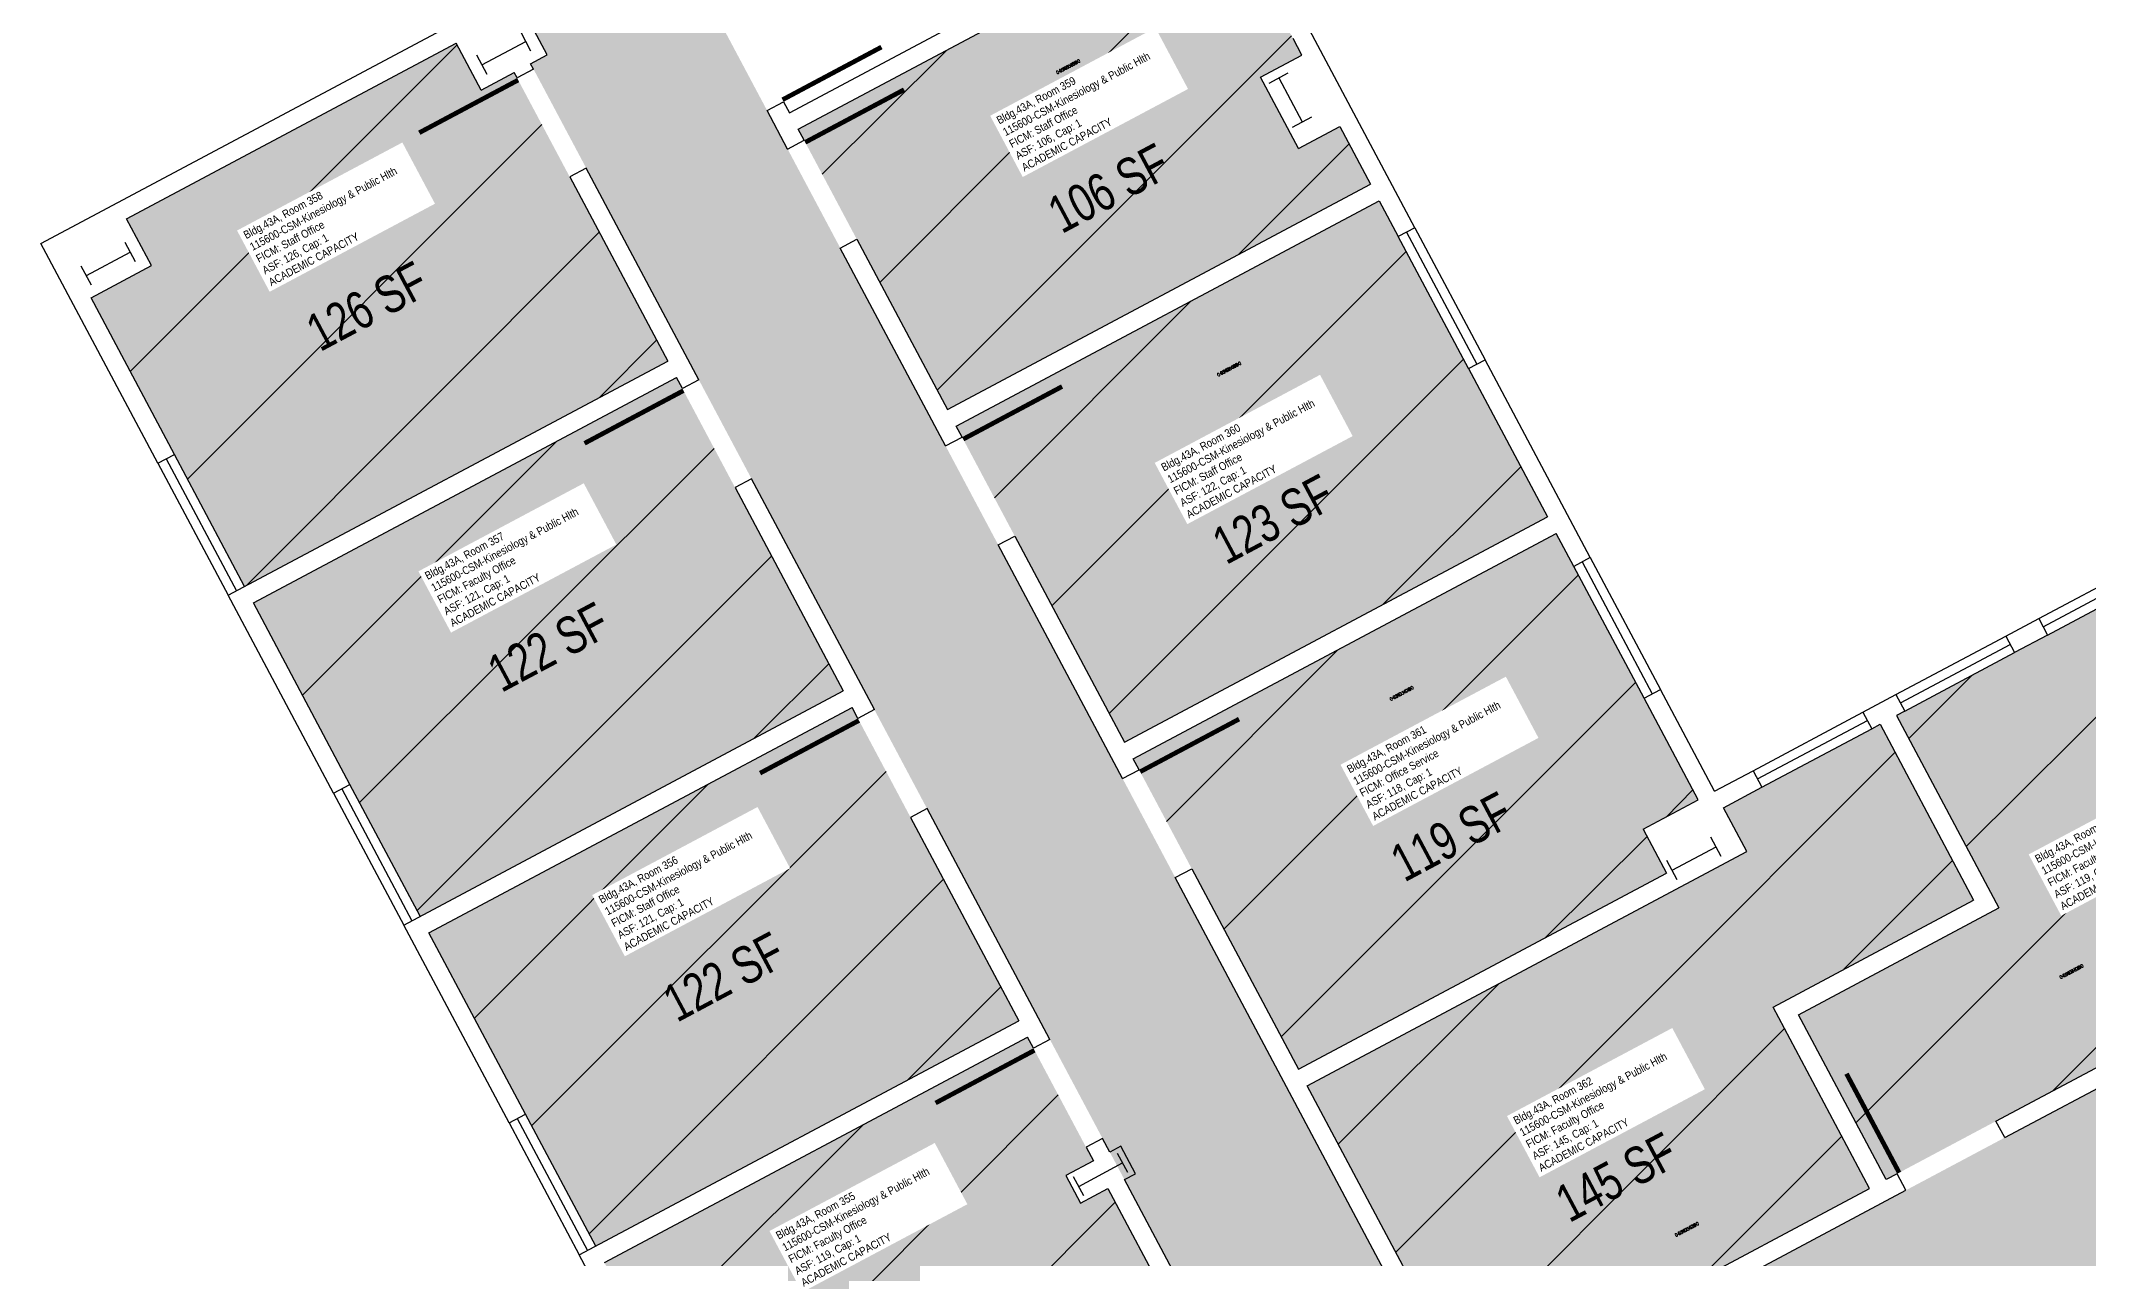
# Model space of a CAD drawing. Header units: inches. Extents: x 69216223 to 69217558, y 27666214 to 27667522.
# Drawn here: x 69216223 to 69216881, y 27666674 to 27667065 of the extents above; entities that cross this region are included whole.
import ezdxf
from ezdxf.enums import TextEntityAlignment as Align

# ---------------------------------------------------------------- set-up
doc = ezdxf.new("R2010")
doc.units = ezdxf.units.IN
doc.header["$LTSCALE"] = 100
doc.header["$MEASUREMENT"] = 0
doc.layers.get('0').update_dxf_attribs({"linetype": 'CONTINUOUS'})
for name, color, linetype in [('A-COLS', 5, 'CONTINUOUS'), ('A-DOOR', 2, 'CONTINUOUS'), ('A-GLAZ', 1, 'CONTINUOUS'), ('A-IDEN-RNUM', 7, 'CONTINUOUS'), ('A-IDEN-SNUM', 4, 'CONTINUOUS'), ('A-IDEN-VNUM', 4, 'CONTINUOUS'), ('A-WALL', 5, 'CONTINUOUS'), ('AREA-TEXT', 3, 'CONTINUOUS'), ('Rooms-Capacity', 4, 'CONTINUOUS'), ('Rooms-Category-Color', 7, 'CONTINUOUS'), ('Rooms-College-Color', 7, 'CONTINUOUS'), ('Rooms-Department-Color', 7, 'CONTINUOUS'), ('Rooms-Division-Color', 7, 'CONTINUOUS'), ('Rooms-Information', 7, 'CONTINUOUS')]:
    doc.layers.add(name, color=color, linetype=linetype)
doc.styles.add('CP_AREA', font='arial.ttf', dxfattribs={"height": 15})
doc.styles.add('CP_ROOMVNUMBER', font='arial.ttf', dxfattribs={"width": 0.85, "height": 0.075})
doc.styles.add('ROOMSNUMBER', font='TXT.SHX', dxfattribs={"height": 1})
pattern_1 = [(45, (0, 0), (-26.516504294, 26.516504294), [])]

# ---------------------------------------------------------------- blocks, each defined once
blk = doc.blocks.new('COL1')
for p, q in [((-0.5, 0.5), (0.5, 0.5)), ((0, 0.5), (0, -0.5)), ((-0.5, -0.5), (0.5, -0.5))]:
    blk.add_line(p, q)

msp = doc.modelspace()

# ---------------------------------------------------------------- hatches: boundary and pattern name
at = {"layer": 'Rooms-Capacity'}
h = msp.add_hatch(dxfattribs=at)
h.set_pattern_fill('ANSI31', color=256, scale=300, style=0)
h.set_pattern_definition(pattern_1)
h.paths.add_polyline_path([(69216485.32, 27667000.88), (69216514.46, 27666946.15), (69216650.39, 27667018.52), (69216640.53, 27667037.06), (69216627.29, 27667030.01), (69216615.07, 27667052.96), (69216628.31, 27667060.01), (69216625.49, 27667065.31), (69216602.93, 27667107.67), (69216602.46, 27667108.56), (69216466.53, 27667036.19), (69216468.41, 27667032.66)])
h = msp.add_hatch(dxfattribs=at)
h.set_pattern_fill('ANSI31', color=256, scale=300, style=0)
h.set_pattern_definition(pattern_1)
h.paths.add_polyline_path([(69216424.59, 27666961.75), (69216393.1, 27667020.89), (69216376.18, 27667052.66), (69216375.24, 27667054.43), (69216364.65, 27667048.79), (69216356.66, 27667063.8), (69216250.74, 27667007.4), (69216258.73, 27666992.4), (69216239.31, 27666982.06), (69216266.1, 27666931.74), (69216288.65, 27666889.37)])
h = msp.add_hatch(dxfattribs=at)
h.set_pattern_fill('ANSI31', color=256, scale=300, style=0)
h.set_pattern_definition(pattern_1)
h.paths.add_polyline_path([(69216707.26, 27666911.72), (69216681.88, 27666959.38), (69216659.32, 27667001.75), (69216653.21, 27667013.23), (69216517.28, 27666940.85), (69216519.16, 27666937.32), (69216536.08, 27666905.55), (69216571.32, 27666839.34)])
h = msp.add_hatch(dxfattribs=at)
h.set_pattern_fill('ANSI31', color=256, scale=300, style=0)
h.set_pattern_definition(pattern_1)
h.paths.add_polyline_path([(69216480.98, 27666855.82), (69216446.21, 27666921.14), (69216429.29, 27666952.92), (69216427.41, 27666956.45), (69216291.47, 27666884.08), (69216322.49, 27666825.82), (69216345.05, 27666783.45)])
h = msp.add_hatch(dxfattribs=at)
h.set_pattern_fill('ANSI31', color=256, scale=300, style=0)
h.set_pattern_definition(pattern_1)
h.paths.add_polyline_path([(69216627.25, 27666734.3), (69216745.53, 27666797.28), (69216738.01, 27666811.4), (69216755.66, 27666820.8), (69216738.27, 27666853.46), (69216715.72, 27666895.83), (69216710.08, 27666906.42), (69216574.14, 27666834.05), (69216576.02, 27666830.52), (69216592.94, 27666798.74)])
h = msp.add_hatch(dxfattribs=at)
h.set_pattern_fill('ANSI31', color=256, scale=300, style=0)
h.set_pattern_definition(pattern_1)
h.paths.add_polyline_path([(69216966.98, 27666779.23), (69216905.89, 27666893.98), (69216903.24, 27666892.57), (69216867.94, 27666873.78), (69216857.34, 27666868.14), (69216822.04, 27666849.34), (69216819.39, 27666847.93), (69216852.28, 27666786.14), (69216787.85, 27666751.83), (69216816.04, 27666698.87), (69216819.57, 27666700.75), (69216851.35, 27666717.67)])
h = msp.add_hatch(dxfattribs=at)
h.set_pattern_fill('ANSI31', color=256, scale=300, style=0)
h.set_pattern_definition(pattern_1)
h.paths.add_polyline_path([(69216347.87, 27666778.15), (69216378.88, 27666719.9), (69216401.44, 27666677.53), (69216537.38, 27666749.9), (69216502.6, 27666815.22), (69216485.68, 27666847), (69216483.8, 27666850.53)])
h = msp.add_hatch(dxfattribs=at)
h.set_pattern_fill('ANSI31', color=256, scale=300, style=0)
h.set_pattern_definition(pattern_1)
h.paths.add_polyline_path([(69216810.75, 27666696.05), (69216779.73, 27666754.31), (69216844.17, 27666788.62), (69216814.09, 27666845.11), (69216811.44, 27666843.7), (69216776.14, 27666824.9), (69216763.78, 27666818.32), (69216771.3, 27666804.2), (69216630.07, 27666729.01), (69216683.64, 27666628.38), (69216687.17, 27666630.26), (69216718.95, 27666647.18)])
h = msp.add_hatch(dxfattribs=at)
h.set_pattern_fill('ANSI31', color=256, scale=300, style=0)
h.set_pattern_definition(pattern_1)
h.paths.add_polyline_path([(69216404.26, 27666672.23), (69216423.06, 27666636.92), (69216436.3, 27666643.97), (69216445.7, 27666626.32), (69216432.46, 27666619.27), (69216435.28, 27666613.97), (69216457.83, 27666571.6), (69216593.77, 27666643.98), (69216566.04, 27666696.05), (69216557.21, 27666691.35), (69216552.52, 27666700.18), (69216561.34, 27666704.88), (69216558.99, 27666709.29), (69216542.07, 27666741.07), (69216540.19, 27666744.6)])
at = {"layer": 'Rooms-Category-Color', "true_color": 0xadadad}
msp.add_hatch(color=253, dxfattribs=at).paths.add_polyline_path([(69216425.51, 27667100.45), (69216377.85, 27667075.07), (69216385.84, 27667060.07), (69216380.54, 27667057.25), (69216679.89, 27666494.97), (69216718.73, 27666515.65), (69216695.24, 27666559.78), (69216966.22, 27666704.06), (69216976.62, 27666682.4), (69216955.44, 27666671.12), (69216972.35, 27666639.35), (69216993.54, 27666650.62), (69217024.08, 27666593.25), (69217094.7, 27666630.84), (69217035.96, 27666741.18), (69217306.06, 27666884.98), (69217329.56, 27666840.85), (69217368.4, 27666861.53), (69217069.04, 27667423.81), (69217063.75, 27667420.99), (69217055.76, 27667435.99), (69217008.09, 27667410.61), (69217263.74, 27666930.43), (69216681.16, 27666620.26)])
at = {"layer": 'Rooms-Category-Color', "true_color": 0xfa9ba3}
for points in [[(69216485.32, 27667000.88), (69216514.46, 27666946.15), (69216650.39, 27667018.52), (69216640.53, 27667037.06), (69216627.29, 27667030.01), (69216615.07, 27667052.96), (69216628.31, 27667060.01), (69216625.49, 27667065.31), (69216602.93, 27667107.67), (69216602.46, 27667108.56), (69216466.53, 27667036.19), (69216468.41, 27667032.66)], [(69216424.59, 27666961.75), (69216393.1, 27667020.89), (69216376.18, 27667052.66), (69216375.24, 27667054.43), (69216364.65, 27667048.79), (69216356.66, 27667063.8), (69216250.74, 27667007.4), (69216258.73, 27666992.4), (69216239.31, 27666982.06), (69216266.1, 27666931.74), (69216288.65, 27666889.37)], [(69216707.26, 27666911.72), (69216681.88, 27666959.38), (69216659.32, 27667001.75), (69216653.21, 27667013.23), (69216517.28, 27666940.85), (69216519.16, 27666937.32), (69216536.08, 27666905.55), (69216571.32, 27666839.34)], [(69216480.98, 27666855.82), (69216446.21, 27666921.14), (69216429.29, 27666952.92), (69216427.41, 27666956.45), (69216291.47, 27666884.08), (69216322.49, 27666825.82), (69216345.05, 27666783.45)], [(69216627.25, 27666734.3), (69216745.53, 27666797.28), (69216738.01, 27666811.4), (69216755.66, 27666820.8), (69216738.27, 27666853.46), (69216715.72, 27666895.83), (69216710.08, 27666906.42), (69216574.14, 27666834.05), (69216576.02, 27666830.52), (69216592.94, 27666798.74)], [(69216966.98, 27666779.23), (69216905.89, 27666893.98), (69216903.24, 27666892.57), (69216867.94, 27666873.78), (69216857.34, 27666868.14), (69216822.04, 27666849.34), (69216819.39, 27666847.93), (69216852.28, 27666786.14), (69216787.85, 27666751.83), (69216816.04, 27666698.87), (69216819.57, 27666700.75), (69216851.35, 27666717.67)], [(69216347.87, 27666778.15), (69216378.88, 27666719.9), (69216401.44, 27666677.53), (69216537.38, 27666749.9), (69216502.6, 27666815.22), (69216485.68, 27666847), (69216483.8, 27666850.53)], [(69216810.75, 27666696.05), (69216779.73, 27666754.31), (69216844.17, 27666788.62), (69216814.09, 27666845.11), (69216811.44, 27666843.7), (69216776.14, 27666824.9), (69216763.78, 27666818.32), (69216771.3, 27666804.2), (69216630.07, 27666729.01), (69216683.64, 27666628.38), (69216687.17, 27666630.26), (69216718.95, 27666647.18)], [(69216404.26, 27666672.23), (69216423.06, 27666636.92), (69216436.3, 27666643.97), (69216445.7, 27666626.32), (69216432.46, 27666619.27), (69216435.28, 27666613.97), (69216457.83, 27666571.6), (69216593.77, 27666643.98), (69216566.04, 27666696.05), (69216557.21, 27666691.35), (69216552.52, 27666700.18), (69216561.34, 27666704.88), (69216558.99, 27666709.29), (69216542.07, 27666741.07), (69216540.19, 27666744.6)]]:
    msp.add_hatch(color=241, dxfattribs=at).paths.add_polyline_path(points)
at = {"layer": 'Rooms-College-Color', "true_color": 0xadadad}
msp.add_hatch(color=253, dxfattribs=at).paths.add_polyline_path([(69216425.51, 27667100.45), (69216377.85, 27667075.07), (69216385.84, 27667060.07), (69216380.54, 27667057.25), (69216679.89, 27666494.97), (69216718.73, 27666515.65), (69216695.24, 27666559.78), (69216966.22, 27666704.06), (69216976.62, 27666682.4), (69216955.44, 27666671.12), (69216972.35, 27666639.35), (69216993.54, 27666650.62), (69217024.08, 27666593.25), (69217094.7, 27666630.84), (69217035.96, 27666741.18), (69217306.06, 27666884.98), (69217329.56, 27666840.85), (69217368.4, 27666861.53), (69217069.04, 27667423.81), (69217063.75, 27667420.99), (69217055.76, 27667435.99), (69217008.09, 27667410.61), (69217263.74, 27666930.43), (69216681.16, 27666620.26)])
at = {"layer": 'Rooms-College-Color', "true_color": 0xffe090}
for points in [[(69216485.32, 27667000.88), (69216514.46, 27666946.15), (69216650.39, 27667018.52), (69216640.53, 27667037.06), (69216627.29, 27667030.01), (69216615.07, 27667052.96), (69216628.31, 27667060.01), (69216625.49, 27667065.31), (69216602.93, 27667107.67), (69216602.46, 27667108.56), (69216466.53, 27667036.19), (69216468.41, 27667032.66)], [(69216424.59, 27666961.75), (69216393.1, 27667020.89), (69216376.18, 27667052.66), (69216375.24, 27667054.43), (69216364.65, 27667048.79), (69216356.66, 27667063.8), (69216250.74, 27667007.4), (69216258.73, 27666992.4), (69216239.31, 27666982.06), (69216266.1, 27666931.74), (69216288.65, 27666889.37)], [(69216707.26, 27666911.72), (69216681.88, 27666959.38), (69216659.32, 27667001.75), (69216653.21, 27667013.23), (69216517.28, 27666940.85), (69216519.16, 27666937.32), (69216536.08, 27666905.55), (69216571.32, 27666839.34)], [(69216480.98, 27666855.82), (69216446.21, 27666921.14), (69216429.29, 27666952.92), (69216427.41, 27666956.45), (69216291.47, 27666884.08), (69216322.49, 27666825.82), (69216345.05, 27666783.45)], [(69216627.25, 27666734.3), (69216745.53, 27666797.28), (69216738.01, 27666811.4), (69216755.66, 27666820.8), (69216738.27, 27666853.46), (69216715.72, 27666895.83), (69216710.08, 27666906.42), (69216574.14, 27666834.05), (69216576.02, 27666830.52), (69216592.94, 27666798.74)], [(69216966.98, 27666779.23), (69216905.89, 27666893.98), (69216903.24, 27666892.57), (69216867.94, 27666873.78), (69216857.34, 27666868.14), (69216822.04, 27666849.34), (69216819.39, 27666847.93), (69216852.28, 27666786.14), (69216787.85, 27666751.83), (69216816.04, 27666698.87), (69216819.57, 27666700.75), (69216851.35, 27666717.67)], [(69216347.87, 27666778.15), (69216378.88, 27666719.9), (69216401.44, 27666677.53), (69216537.38, 27666749.9), (69216502.6, 27666815.22), (69216485.68, 27666847), (69216483.8, 27666850.53)], [(69216810.75, 27666696.05), (69216779.73, 27666754.31), (69216844.17, 27666788.62), (69216814.09, 27666845.11), (69216811.44, 27666843.7), (69216776.14, 27666824.9), (69216763.78, 27666818.32), (69216771.3, 27666804.2), (69216630.07, 27666729.01), (69216683.64, 27666628.38), (69216687.17, 27666630.26), (69216718.95, 27666647.18)], [(69216404.26, 27666672.23), (69216423.06, 27666636.92), (69216436.3, 27666643.97), (69216445.7, 27666626.32), (69216432.46, 27666619.27), (69216435.28, 27666613.97), (69216457.83, 27666571.6), (69216593.77, 27666643.98), (69216566.04, 27666696.05), (69216557.21, 27666691.35), (69216552.52, 27666700.18), (69216561.34, 27666704.88), (69216558.99, 27666709.29), (69216542.07, 27666741.07), (69216540.19, 27666744.6)]]:
    msp.add_hatch(color=41, dxfattribs=at).paths.add_polyline_path(points)
at = {"layer": 'Rooms-Department-Color', "true_color": 0xacacac}
msp.add_hatch(color=253, dxfattribs=at).paths.add_polyline_path([(69216425.51, 27667100.45), (69216377.85, 27667075.07), (69216385.84, 27667060.07), (69216380.54, 27667057.25), (69216679.89, 27666494.97), (69216718.73, 27666515.65), (69216695.24, 27666559.78), (69216966.22, 27666704.06), (69216976.62, 27666682.4), (69216955.44, 27666671.12), (69216972.35, 27666639.35), (69216993.54, 27666650.62), (69217024.08, 27666593.25), (69217094.7, 27666630.84), (69217035.96, 27666741.18), (69217306.06, 27666884.98), (69217329.56, 27666840.85), (69217368.4, 27666861.53), (69217069.04, 27667423.81), (69217063.75, 27667420.99), (69217055.76, 27667435.99), (69217008.09, 27667410.61), (69217263.74, 27666930.43), (69216681.16, 27666620.26)])
at = {"layer": 'Rooms-Department-Color', "true_color": 0xffe090}
for points in [[(69216485.32, 27667000.88), (69216514.46, 27666946.15), (69216650.39, 27667018.52), (69216640.53, 27667037.06), (69216627.29, 27667030.01), (69216615.07, 27667052.96), (69216628.31, 27667060.01), (69216625.49, 27667065.31), (69216602.93, 27667107.67), (69216602.46, 27667108.56), (69216466.53, 27667036.19), (69216468.41, 27667032.66)], [(69216424.59, 27666961.75), (69216393.1, 27667020.89), (69216376.18, 27667052.66), (69216375.24, 27667054.43), (69216364.65, 27667048.79), (69216356.66, 27667063.8), (69216250.74, 27667007.4), (69216258.73, 27666992.4), (69216239.31, 27666982.06), (69216266.1, 27666931.74), (69216288.65, 27666889.37)], [(69216707.26, 27666911.72), (69216681.88, 27666959.38), (69216659.32, 27667001.75), (69216653.21, 27667013.23), (69216517.28, 27666940.85), (69216519.16, 27666937.32), (69216536.08, 27666905.55), (69216571.32, 27666839.34)], [(69216480.98, 27666855.82), (69216446.21, 27666921.14), (69216429.29, 27666952.92), (69216427.41, 27666956.45), (69216291.47, 27666884.08), (69216322.49, 27666825.82), (69216345.05, 27666783.45)], [(69216627.25, 27666734.3), (69216745.53, 27666797.28), (69216738.01, 27666811.4), (69216755.66, 27666820.8), (69216738.27, 27666853.46), (69216715.72, 27666895.83), (69216710.08, 27666906.42), (69216574.14, 27666834.05), (69216576.02, 27666830.52), (69216592.94, 27666798.74)], [(69216966.98, 27666779.23), (69216905.89, 27666893.98), (69216903.24, 27666892.57), (69216867.94, 27666873.78), (69216857.34, 27666868.14), (69216822.04, 27666849.34), (69216819.39, 27666847.93), (69216852.28, 27666786.14), (69216787.85, 27666751.83), (69216816.04, 27666698.87), (69216819.57, 27666700.75), (69216851.35, 27666717.67)], [(69216347.87, 27666778.15), (69216378.88, 27666719.9), (69216401.44, 27666677.53), (69216537.38, 27666749.9), (69216502.6, 27666815.22), (69216485.68, 27666847), (69216483.8, 27666850.53)], [(69216810.75, 27666696.05), (69216779.73, 27666754.31), (69216844.17, 27666788.62), (69216814.09, 27666845.11), (69216811.44, 27666843.7), (69216776.14, 27666824.9), (69216763.78, 27666818.32), (69216771.3, 27666804.2), (69216630.07, 27666729.01), (69216683.64, 27666628.38), (69216687.17, 27666630.26), (69216718.95, 27666647.18)], [(69216404.26, 27666672.23), (69216423.06, 27666636.92), (69216436.3, 27666643.97), (69216445.7, 27666626.32), (69216432.46, 27666619.27), (69216435.28, 27666613.97), (69216457.83, 27666571.6), (69216593.77, 27666643.98), (69216566.04, 27666696.05), (69216557.21, 27666691.35), (69216552.52, 27666700.18), (69216561.34, 27666704.88), (69216558.99, 27666709.29), (69216542.07, 27666741.07), (69216540.19, 27666744.6)]]:
    msp.add_hatch(color=41, dxfattribs=at).paths.add_polyline_path(points)
at = {"layer": 'Rooms-Division-Color', "true_color": 0xadadad}
msp.add_hatch(color=253, dxfattribs=at).paths.add_polyline_path([(69216425.51, 27667100.45), (69216377.85, 27667075.07), (69216385.84, 27667060.07), (69216380.54, 27667057.25), (69216679.89, 27666494.97), (69216718.73, 27666515.65), (69216695.24, 27666559.78), (69216966.22, 27666704.06), (69216976.62, 27666682.4), (69216955.44, 27666671.12), (69216972.35, 27666639.35), (69216993.54, 27666650.62), (69217024.08, 27666593.25), (69217094.7, 27666630.84), (69217035.96, 27666741.18), (69217306.06, 27666884.98), (69217329.56, 27666840.85), (69217368.4, 27666861.53), (69217069.04, 27667423.81), (69217063.75, 27667420.99), (69217055.76, 27667435.99), (69217008.09, 27667410.61), (69217263.74, 27666930.43), (69216681.16, 27666620.26)])
at = {"layer": 'Rooms-Division-Color', "true_color": 0xffe090}
for points in [[(69216485.32, 27667000.88), (69216514.46, 27666946.15), (69216650.39, 27667018.52), (69216640.53, 27667037.06), (69216627.29, 27667030.01), (69216615.07, 27667052.96), (69216628.31, 27667060.01), (69216625.49, 27667065.31), (69216602.93, 27667107.67), (69216602.46, 27667108.56), (69216466.53, 27667036.19), (69216468.41, 27667032.66)], [(69216424.59, 27666961.75), (69216393.1, 27667020.89), (69216376.18, 27667052.66), (69216375.24, 27667054.43), (69216364.65, 27667048.79), (69216356.66, 27667063.8), (69216250.74, 27667007.4), (69216258.73, 27666992.4), (69216239.31, 27666982.06), (69216266.1, 27666931.74), (69216288.65, 27666889.37)], [(69216707.26, 27666911.72), (69216681.88, 27666959.38), (69216659.32, 27667001.75), (69216653.21, 27667013.23), (69216517.28, 27666940.85), (69216519.16, 27666937.32), (69216536.08, 27666905.55), (69216571.32, 27666839.34)], [(69216480.98, 27666855.82), (69216446.21, 27666921.14), (69216429.29, 27666952.92), (69216427.41, 27666956.45), (69216291.47, 27666884.08), (69216322.49, 27666825.82), (69216345.05, 27666783.45)], [(69216627.25, 27666734.3), (69216745.53, 27666797.28), (69216738.01, 27666811.4), (69216755.66, 27666820.8), (69216738.27, 27666853.46), (69216715.72, 27666895.83), (69216710.08, 27666906.42), (69216574.14, 27666834.05), (69216576.02, 27666830.52), (69216592.94, 27666798.74)], [(69216966.98, 27666779.23), (69216905.89, 27666893.98), (69216903.24, 27666892.57), (69216867.94, 27666873.78), (69216857.34, 27666868.14), (69216822.04, 27666849.34), (69216819.39, 27666847.93), (69216852.28, 27666786.14), (69216787.85, 27666751.83), (69216816.04, 27666698.87), (69216819.57, 27666700.75), (69216851.35, 27666717.67)], [(69216347.87, 27666778.15), (69216378.88, 27666719.9), (69216401.44, 27666677.53), (69216537.38, 27666749.9), (69216502.6, 27666815.22), (69216485.68, 27666847), (69216483.8, 27666850.53)], [(69216810.75, 27666696.05), (69216779.73, 27666754.31), (69216844.17, 27666788.62), (69216814.09, 27666845.11), (69216811.44, 27666843.7), (69216776.14, 27666824.9), (69216763.78, 27666818.32), (69216771.3, 27666804.2), (69216630.07, 27666729.01), (69216683.64, 27666628.38), (69216687.17, 27666630.26), (69216718.95, 27666647.18)], [(69216404.26, 27666672.23), (69216423.06, 27666636.92), (69216436.3, 27666643.97), (69216445.7, 27666626.32), (69216432.46, 27666619.27), (69216435.28, 27666613.97), (69216457.83, 27666571.6), (69216593.77, 27666643.98), (69216566.04, 27666696.05), (69216557.21, 27666691.35), (69216552.52, 27666700.18), (69216561.34, 27666704.88), (69216558.99, 27666709.29), (69216542.07, 27666741.07), (69216540.19, 27666744.6)]]:
    msp.add_hatch(color=41, dxfattribs=at).paths.add_polyline_path(points)

# ---------------------------------------------------------------- linework, layer by layer
at = {"layer": 'A-DOOR'}
for points in [[(69216461.47, 27667045.67, 1.5, 1.5, 0), (69216493.25, 27667062.59, 0, 0, 0), (69216492.9, 27667063.25, 0, 0, 0.414214), (69216443.58, 27667076.09, 0, 0, 0.414214)], [(69216376.54, 27667052, 1.5, 1.5, 0), (69216344.76, 27667035.08, 0, 0, 0), (69216345.11, 27667034.42, 0, 0, 0.414214), (69216394.43, 27667021.59, 0, 0, 0.414214)], [(69216468.76, 27667031.99, 1.5, 1.5, 0), (69216500.53, 27667048.91, 0, 0, 0), (69216500.89, 27667048.25, 0, 0, -0.414214), (69216484, 27667000.17, 0, 0, -0.414214)], [(69216429.64, 27666952.26, 1.5, 1.5, 0), (69216397.86, 27666935.34, 0, 0, 0), (69216398.22, 27666934.68, 0, 0, 0.414214), (69216447.53, 27666921.85, 0, 0, 0.414214)], [(69216519.51, 27666936.66, 1.5, 1.5, 0), (69216551.29, 27666953.58, 0, 0, 0), (69216551.64, 27666952.92, 0, 0, -0.414214), (69216534.75, 27666904.84, 0, 0, -0.414214)], [(69216486.03, 27666846.33, 1.5, 1.5, 0), (69216454.26, 27666829.42, 0, 0, 0), (69216454.61, 27666828.75, 0, 0, 0.414214), (69216503.92, 27666815.92, 0, 0, 0.414214)], [(69216576.37, 27666829.86, 1.5, 1.5, 0), (69216608.15, 27666846.77, 0, 0, 0), (69216608.5, 27666846.11, 0, 0, -0.414214), (69216591.62, 27666798.04, 0, 0, -0.414214)], [(69216542.43, 27666740.41, 1.5, 1.5, 0), (69216510.65, 27666723.49, 0, 0, 0), (69216511, 27666722.83, 0, 0, 0.414214), (69216560.32, 27666710, 0, 0, 0.414214)], [(69216820.24, 27666701.1, 1.5, 1.5, 0), (69216803.32, 27666732.88, 0, 0, 0), (69216803.98, 27666733.23, 0, 0, -0.414214), (69216852.06, 27666716.35, 0, 0, -0.414214)]]:
    msp.add_lwpolyline(points, format="xyseb", dxfattribs=at)
at = {"layer": 'A-GLAZ'}
for p, q in [((69216681.88, 27666959.38), (69216659.32, 27667001.75)), ((69216661.97, 27667003.16), (69216684.53, 27666960.79)), ((69216664.62, 27667004.57), (69216687.18, 27666962.2)), ((69216263.45, 27666930.33), (69216286.01, 27666887.96)), ((69216288.65, 27666889.37), (69216266.1, 27666931.74)), ((69216260.8, 27666928.92), (69216283.36, 27666886.55)), ((69216718.37, 27666897.24), (69216740.92, 27666854.87)), ((69216721.01, 27666898.65), (69216743.57, 27666856.28)), ((69216865.12, 27666879.07), (69216900.42, 27666897.87)), ((69216738.27, 27666853.46), (69216715.72, 27666895.83)), ((69216866.53, 27666876.42), (69216901.83, 27666895.22)), ((69216867.94, 27666873.78), (69216903.24, 27666892.57)), ((69216819.22, 27666854.63), (69216854.52, 27666873.43)), ((69216820.63, 27666851.99), (69216855.93, 27666870.78)), ((69216822.04, 27666849.34), (69216857.34, 27666868.14)), ((69216773.32, 27666830.2), (69216808.62, 27666848.99)), ((69216774.73, 27666827.55), (69216810.03, 27666846.35)), ((69216776.14, 27666824.9), (69216811.44, 27666843.7)), ((69216319.84, 27666824.41), (69216342.4, 27666782.04)), ((69216345.05, 27666783.45), (69216322.49, 27666825.82)), ((69216317.19, 27666823), (69216339.75, 27666780.63)), ((69216401.44, 27666677.53), (69216378.88, 27666719.9)), ((69216373.59, 27666717.08), (69216396.14, 27666674.71)), ((69216376.23, 27666718.49), (69216398.79, 27666676.12))]:
    msp.add_line(p, q, dxfattribs=at)
at = {"layer": 'A-WALL'}
for p, q in [((69216463.71, 27667041.48), (69216604.94, 27667116.67)), ((69216466.53, 27667036.19), (69216602.46, 27667108.56)), ((69216223.2, 27666999.54), (69216375.03, 27667080.37)), ((69216385.84, 27667060.07), (69216375.03, 27667080.37)), ((69216664.62, 27667004.57), (69216630.78, 27667068.12)), ((69216250.74, 27667007.4), (69216356.66, 27667063.8)), ((69216364.65, 27667048.79), (69216356.66, 27667063.8)), ((69216628.31, 27667060.01), (69216625.49, 27667065.31)), ((69216364.65, 27667048.79), (69216375.24, 27667054.43)), ((69216376.18, 27667052.66), (69216375.24, 27667054.43)), ((69216381.48, 27667055.48), (69216376.18, 27667052.66)), ((69216380.54, 27667057.25), (69216385.84, 27667060.07)), ((69216381.48, 27667055.48), (69216380.54, 27667057.25)), ((69216615.07, 27667052.96), (69216628.31, 27667060.01)), ((69216627.29, 27667030.01), (69216615.07, 27667052.96)), ((69216456.53, 27667042.19), (69216461.83, 27667045.01)), ((69216463.11, 27667029.84), (69216456.53, 27667042.19)), ((69216461.83, 27667045.01), (69216463.71, 27667041.48)), ((69216468.41, 27667032.66), (69216466.53, 27667036.19)), ((69216627.29, 27667030.01), (69216640.53, 27667037.06)), ((69216640.53, 27667037.06), (69216650.39, 27667018.52)), ((69216463.11, 27667029.84), (69216468.41, 27667032.66)), ((69216398.4, 27667023.71), (69216393.1, 27667020.89)), ((69216434.58, 27666955.74), (69216398.4, 27667023.71)), ((69216393.1, 27667020.89), (69216424.59, 27666961.75)), ((69216514.46, 27666946.15), (69216650.39, 27667018.52)), ((69216517.28, 27666940.85), (69216653.21, 27667013.23)), ((69216653.21, 27667013.23), (69216659.32, 27667001.75)), ((69216258.73, 27666992.4), (69216250.74, 27667007.4)), ((69216664.62, 27667004.57), (69216659.32, 27667001.75)), ((69216260.8, 27666928.92), (69216223.2, 27666999.54)), ((69216480.03, 27666998.06), (69216485.32, 27667000.88)), ((69216513.86, 27666934.5), (69216480.03, 27666998.06)), ((69216485.32, 27667000.88), (69216514.46, 27666946.15)), ((69216239.31, 27666982.06), (69216258.73, 27666992.4)), ((69216266.1, 27666931.74), (69216239.31, 27666982.06)), ((69216681.88, 27666959.38), (69216687.18, 27666962.2)), ((69216721.01, 27666898.65), (69216687.18, 27666962.2)), ((69216283.36, 27666886.55), (69216424.59, 27666961.75)), ((69216291.47, 27666884.08), (69216427.41, 27666956.45)), ((69216429.29, 27666952.92), (69216427.41, 27666956.45)), ((69216434.58, 27666955.74), (69216429.29, 27666952.92)), ((69216681.88, 27666959.38), (69216707.26, 27666911.72)), ((69216513.86, 27666934.5), (69216519.16, 27666937.32)), ((69216519.16, 27666937.32), (69216517.28, 27666940.85)), ((69216260.8, 27666928.92), (69216266.1, 27666931.74)), ((69216451.5, 27666923.96), (69216446.21, 27666921.14)), ((69216490.98, 27666849.82), (69216451.5, 27666923.96)), ((69216446.21, 27666921.14), (69216480.98, 27666855.82)), ((69216571.32, 27666839.34), (69216707.26, 27666911.72)), ((69216530.78, 27666902.73), (69216536.08, 27666905.55)), ((69216536.08, 27666905.55), (69216571.32, 27666839.34)), ((69216574.14, 27666834.05), (69216710.08, 27666906.42)), ((69216715.72, 27666895.83), (69216710.08, 27666906.42)), ((69216570.73, 27666827.7), (69216530.78, 27666902.73)), ((69216721.01, 27666898.65), (69216715.72, 27666895.83)), ((69216317.19, 27666823), (69216283.36, 27666886.55)), ((69216322.49, 27666825.82), (69216291.47, 27666884.08)), ((69216854.52, 27666873.43), (69216865.12, 27666879.07)), ((69216865.12, 27666879.07), (69216867.94, 27666873.78)), ((69216854.52, 27666873.43), (69216857.34, 27666868.14)), ((69216867.94, 27666873.78), (69216857.34, 27666868.14)), ((69216339.75, 27666780.63), (69216480.98, 27666855.82)), ((69216347.87, 27666778.15), (69216483.8, 27666850.53)), ((69216485.68, 27666847), (69216483.8, 27666850.53)), ((69216738.27, 27666853.46), (69216743.57, 27666856.28)), ((69216755.66, 27666820.8), (69216738.27, 27666853.46)), ((69216760.96, 27666823.62), (69216743.57, 27666856.28)), ((69216808.62, 27666848.99), (69216819.22, 27666854.63)), ((69216819.22, 27666854.63), (69216822.04, 27666849.34)), ((69216490.98, 27666849.82), (69216485.68, 27666847)), ((69216808.62, 27666848.99), (69216811.44, 27666843.7)), ((69216811.44, 27666843.7), (69216814.09, 27666845.11)), ((69216814.09, 27666845.11), (69216844.17, 27666788.62)), ((69216822.04, 27666849.34), (69216819.39, 27666847.93)), ((69216819.39, 27666847.93), (69216852.28, 27666786.14)), ((69216854.17, 27666712.37), (69217090.73, 27666838.32)), ((69216576.02, 27666830.52), (69216574.14, 27666834.05)), ((69216317.19, 27666823), (69216322.49, 27666825.82)), ((69216570.73, 27666827.7), (69216576.02, 27666830.52)), ((69216760.96, 27666823.62), (69216773.32, 27666830.2)), ((69216763.78, 27666818.32), (69216776.14, 27666824.9)), ((69216773.32, 27666830.2), (69216776.14, 27666824.9)), ((69216507.9, 27666818.04), (69216502.6, 27666815.22)), ((69216547.37, 27666743.89), (69216507.9, 27666818.04)), ((69216738.01, 27666811.4), (69216755.66, 27666820.8)), ((69216771.3, 27666804.2), (69216763.78, 27666818.32)), ((69216502.6, 27666815.22), (69216537.38, 27666749.9)), ((69216738.01, 27666811.4), (69216745.53, 27666797.28)), ((69216587.64, 27666795.92), (69216592.94, 27666798.74)), ((69216592.94, 27666798.74), (69216627.25, 27666734.3)), ((69216630.07, 27666729.01), (69216771.3, 27666804.2)), ((69216681.16, 27666620.26), (69216587.64, 27666795.92)), ((69216627.25, 27666734.3), (69216745.53, 27666797.28)), ((69216779.73, 27666754.31), (69216844.17, 27666788.62)), ((69216787.85, 27666751.83), (69216852.28, 27666786.14)), ((69216373.59, 27666717.08), (69216339.75, 27666780.63)), ((69216378.88, 27666719.9), (69216347.87, 27666778.15)), ((69216851.35, 27666717.67), (69216966.98, 27666779.23)), ((69216810.75, 27666696.05), (69216779.73, 27666754.31)), ((69216816.04, 27666698.87), (69216787.85, 27666751.83)), ((69216396.14, 27666674.71), (69216537.38, 27666749.9)), ((69216404.26, 27666672.23), (69216540.19, 27666744.6)), ((69216542.07, 27666741.07), (69216540.19, 27666744.6)), ((69216547.37, 27666743.89), (69216542.07, 27666741.07)), ((69216686.46, 27666623.08), (69216630.07, 27666729.01)), ((69216373.59, 27666717.08), (69216378.88, 27666719.9)), ((69216854.17, 27666712.37), (69216851.35, 27666717.67)), ((69216564.29, 27666712.11), (69216558.99, 27666709.29)), ((69216558.99, 27666709.29), (69216561.34, 27666704.88)), ((69216566.64, 27666707.7), (69216564.29, 27666712.11)), ((69216570.17, 27666709.58), (69216566.64, 27666707.7)), ((69216574.87, 27666700.75), (69216570.17, 27666709.58)), ((69216561.34, 27666704.88), (69216552.52, 27666700.18)), ((69216552.52, 27666700.18), (69216557.21, 27666691.35)), ((69216571.34, 27666698.87), (69216574.87, 27666700.75)), ((69216819.57, 27666700.75), (69216816.04, 27666698.87)), ((69216822.39, 27666695.46), (69216819.57, 27666700.75)), ((69216557.21, 27666691.35), (69216566.04, 27666696.05)), ((69216566.04, 27666696.05), (69216593.77, 27666643.98)), ((69216603.76, 27666637.97), (69216571.34, 27666698.87)), ((69216718.95, 27666647.18), (69216810.75, 27666696.05)), ((69216721.77, 27666641.88), (69216822.39, 27666695.46)), ((69216429.98, 27666611.15), (69216396.14, 27666674.71))]:
    msp.add_line(p, q, dxfattribs=at)

# ---------------------------------------------------------------- block references
at = {"layer": 'A-COLS', "yscale": 15.99999999947438}
for p, xscale, zscale, rotation in [((69216371.95, 27667060.61), 7.00000000046566, 7.00000000046566, 118.0306546684792), ((69216624.65, 27667045.6), 6.999999996274711, 6.999999996274711, 28.03065466847922), ((69216244.85, 27666992.94), 7.00000000046566, 7.00000000046566, 118.0306546684792), ((69216754.35, 27666801.98), 7.00000000046566, 7.00000000046566, 118.0306546684792), ((69216563.69, 27666700.47), 7.00000000046566, 7.00000000046566, 118.0306546684792)]:
    msp.add_blockref('COL1', p, dxfattribs=dict(at, xscale=xscale, zscale=zscale, rotation=rotation))

# ---------------------------------------------------------------- texts
at = {"layer": 'A-IDEN-RNUM', "style": 'ROOMSNUMBER'}
for s, p in [('0359-00', (69216553.25, 27667056.3)), ('0358-00', (69216313.44, 27667004.53)), ('0360-00', (69216604.94, 27666959.2)), ('0357-00', (69216371.72, 27666895.08)), ('0361-00', (69216660.39, 27666855.04)), ('0356-00', (69216427.17, 27666790.92)), ('0363-00', (69216875.62, 27666765.71)), ('0355-00', (69216484.5, 27666683.23)), ('0362-00', (69216752.03, 27666682.92))]:
    msp.add_text(s, height=1, rotation=28.03065, dxfattribs=at).set_placement(p, align=Align.MIDDLE)
at = {"layer": 'A-IDEN-SNUM', "style": 'ROOMSNUMBER'}
for s, p in [('043A035900', (69216553.25, 27667056.3)), ('043A035800', (69216313.44, 27667004.53)), ('043A036000', (69216604.94, 27666959.2)), ('043A035700', (69216371.72, 27666895.08)), ('043A036100', (69216660.39, 27666855.04)), ('043A035600', (69216427.17, 27666790.92)), ('043A036300', (69216875.62, 27666765.71)), ('043A035500', (69216484.5, 27666683.23)), ('043A036200', (69216752.03, 27666682.92))]:
    msp.add_text(s, height=1, rotation=28.03065, dxfattribs=at).set_placement(p, align=Align.MIDDLE)
at = {"layer": 'A-IDEN-VNUM', "style": 'CP_ROOMVNUMBER'}
for s, p in [('359', (69216555.02, 27667041.18)), ('358', (69216313.44, 27667004.53)), ('360', (69216608.28, 27666929.91)), ('357', (69216371.72, 27666895.08)), ('361', (69216664.57, 27666831.17)), ('363', (69216889.06, 27666804.16)), ('356', (69216427.17, 27666790.92)), ('362', (69216721.44, 27666720.15)), ('355', (69216484.5, 27666683.23))]:
    msp.add_text(s, height=18, rotation=28.03065, dxfattribs=at).set_placement(p, align=Align.MIDDLE)
at = {"layer": 'AREA-TEXT', "style": 'CP_AREA', "width": 0.75}
for s, p in [('106 SF', (69216566.24, 27667017.29)), ('126 SF', (69216327.95, 27666979.4)), ('123 SF', (69216619.09, 27666911.02)), ('122 SF', (69216386.23, 27666869.95)), ('119 SF', (69216676.34, 27666809.06)), ('122 SF', (69216442.62, 27666764.03)), ('145 SF', (69216729.34, 27666699.71))]:
    msp.add_text(s, height=12, rotation=28.03065, dxfattribs=at).set_placement(p, align=Align.MIDDLE_CENTER)

# ---------------------------------------------------------------- next in the draw order: texts
at = {"layer": 'Rooms-Information', "char_height": 2.57143, "width": 57.6, "attachment_point": 7, "rotation": 28.03065, "style": 'CP_ROOMVNUMBER', "bg_fill": 3, "box_fill_scale": 1.5, "bg_fill_color": 256, "bg_fill_true_color": 13158600, "bg_fill_transparency": 0}
for s, insert in [('Bldg.43A, Room 359^M^J115600-CSM-Kinesiology & Public Hlth^M^JFICM: Staff Office^M^JASF: 106, Cap: 1^M^JACADEMIC CAPACITY', (69216539.2, 27667022.56)), ('Bldg.43A, Room 358^M^J115600-CSM-Kinesiology & Public Hlth^M^JFICM: Staff Office^M^JASF: 126, Cap: 1^M^JACADEMIC CAPACITY', (69216297.24, 27666985.71)), ('Bldg.43A, Room 360^M^J115600-CSM-Kinesiology & Public Hlth^M^JFICM: Staff Office^M^JASF: 122, Cap: 1^M^JACADEMIC CAPACITY', (69216592.08, 27666911.09)), ('Bldg.43A, Room 357^M^J115600-CSM-Kinesiology & Public Hlth^M^JFICM: Faculty Office^M^JASF: 121, Cap: 1^M^JACADEMIC CAPACITY', (69216355.52, 27666876.26)), ('Bldg.43A, Room 361^M^J115600-CSM-Kinesiology & Public Hlth^M^JFICM: Office Service^M^JASF: 118, Cap: 1^M^JACADEMIC CAPACITY', (69216651.78, 27666814.16)), ('Bldg.43A, Room 363^M^J115600-CSM-Kinesiology & Public Hlth^M^JFICM: Faculty Office^M^JASF: 119, Cap: 1^M^JACADEMIC CAPACITY', (69216872.86, 27666785.34)), ('Bldg.43A, Room 356^M^J115600-CSM-Kinesiology & Public Hlth^M^JFICM: Staff Office^M^JASF: 121, Cap: 1^M^JACADEMIC CAPACITY', (69216411.35, 27666772.3)), ('Bldg.43A, Room 362^M^J115600-CSM-Kinesiology & Public Hlth^M^JFICM: Faculty Office^M^JASF: 145, Cap: 1^M^JACADEMIC CAPACITY', (69216705.25, 27666701.33)), ('Bldg.43A, Room 355^M^J115600-CSM-Kinesiology & Public Hlth^M^JFICM: Faculty Office^M^JASF: 119, Cap: 1^M^JACADEMIC CAPACITY', (69216468.3, 27666664.41))]:
    msp.add_mtext(s, dxfattribs=dict(at, insert=insert))

doc.saveas('drawing.dxf')
